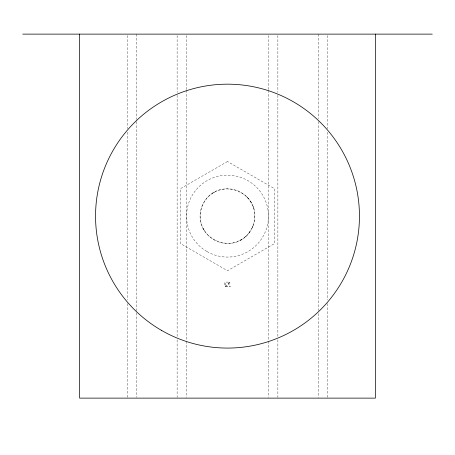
<?xml version="1.0" encoding="UTF-8"?>
<svg xmlns="http://www.w3.org/2000/svg" width="455" height="455" viewBox="0 0 455 455"><rect width="100%" height="100%" fill="white"/><g stroke="black" fill="none" stroke-linecap="round" stroke-linejoin="round"><path stroke-width="0.34" stroke-dasharray="2.27 1.71" d="M252.883 226.175C265.328 192.141 215.971 173.036 202.117 206.075C189.564 239.364 238.767 259.725 252.883 226.175L251.751 228.666M248.692 233.33L250.352 231.066M225.225 286.65L229.775 282.1L225.225 282.1L225.225 286.65L230.867 286.65M244.705 237.317L246.803 235.428M212.559 193.273L214.959 191.874M240.041 240.376L242.441 238.977M225.225 286.081L229.456 286.081M246.803 196.822L248.692 198.92M250.352 201.184L251.751 203.584M203.249 228.666L204.648 231.066M252.883 206.075L253.748 208.612M327.725 35.547L327.725 128.68M327.725 132.234L327.725 300.016M327.725 303.57L327.725 397.414M318.5 34.125L318.5 118.727M318.5 121.57L318.5 310.68M318.5 313.523L318.5 397.414M277.874 35.547L277.874 92.422M277.874 95.266L277.874 336.984M277.874 339.828L277.874 397.414M268.45 35.547L268.45 89.578M268.45 90.289L268.45 340.539M268.45 341.25L268.45 397.414M229.775 282.1L229.775 286.65M228.751 282.669L228.751 286.081M224.315 282.669L224.315 286.081M186.55 35.547L186.55 89.578M186.55 90.289L186.55 340.539M186.55 341.25L186.55 397.414M177.126 35.547L177.126 92.422M177.126 95.266L177.126 336.984M177.126 339.828L177.126 397.414M136.5 34.125L136.5 119.438M136.5 121.57L136.5 310.68M136.5 312.812L136.5 397.414M127.275 35.547L127.275 128.68M127.275 132.234L127.275 300.016M127.275 303.57L127.275 397.414M227.5 161.525L180.214 188.825L180.214 243.425L227.5 270.725L274.786 243.425L274.786 188.825L227.5 161.525M207.025 251.587A40.95 40.95 0 0 0 268.45 216.125A40.95 40.95 0 0 0 207.025 180.663A40.95 40.95 0 0 0 207.025 251.587M213.85 239.768A27.3 27.3 0 0 0 254.8 216.125A27.3 27.3 0 0 0 213.85 192.482A27.3 27.3 0 0 0 213.85 239.768"/><path stroke-width="0.68" d="M22.75 34.125L432.25 34.125M375.375 34.125L375.375 398.125L79.625 398.125L79.625 34.125M161.525 330.398A131.95 131.95 0 0 0 359.45 216.125A131.95 131.95 0 0 0 161.525 101.852A131.95 131.95 0 0 0 161.525 330.398"/></g></svg>
